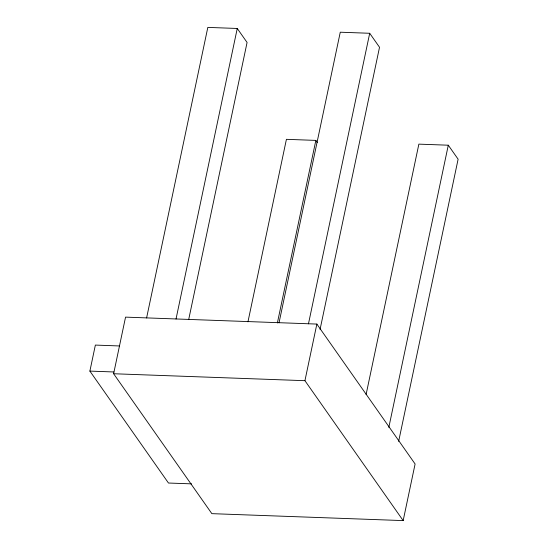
<?xml version="1.0" encoding="UTF-8"?>
<svg xmlns="http://www.w3.org/2000/svg" width="548" height="548" viewBox="0 0 548 548"><rect width="100%" height="100%" fill="white"/><g stroke="black" fill="none" stroke-linecap="round" stroke-linejoin="round"><path stroke-width="0.82" d="M191.574 483.863L168.476 483.028L89.886 371.099L95.366 345.082L119.32 345.952M113.621 373.743L125.554 317.128L316.86 324.074L415.103 463.978L403.17 520.6L211.864 513.654L113.621 373.743L304.935 380.689L403.17 520.6M146.597 317.956L207.822 27.4L237.257 28.469L247.08 42.456L188.676 319.621M176.024 319.025L237.257 28.469M247.949 321.868L286.419 139.329L315.847 140.398L317.326 142.494M277.384 322.936L315.847 140.398M279.042 322.765L340.267 32.209L369.701 33.277L379.524 47.265L320.059 329.451M308.469 323.834L369.701 33.277M304.935 380.689L316.86 324.074M366.098 394.498L418.864 144.138L448.291 145.206L458.114 159.194L398.649 441.38M388.827 427.385L448.291 145.206M89.886 371.099L113.84 371.969"/></g></svg>
